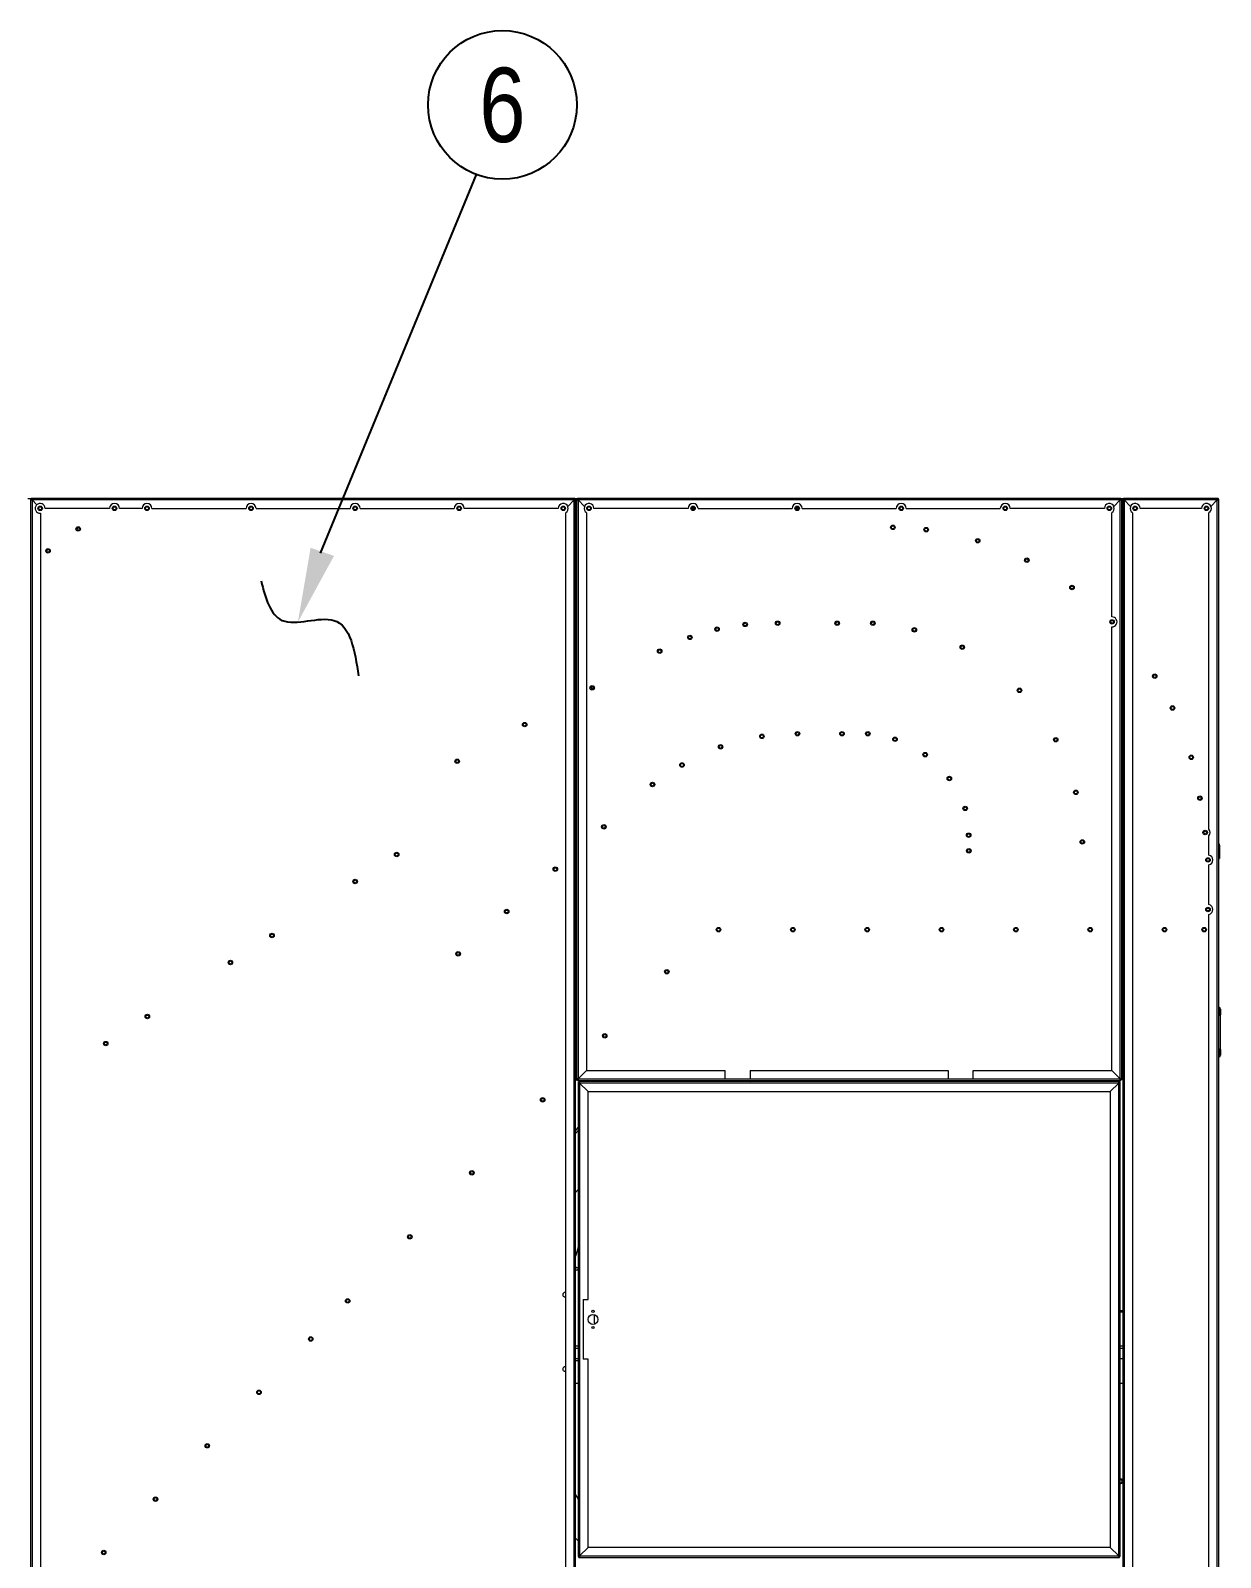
# Model space of a CAD drawing. Header units: millimetres. Extents: x 1416 to 30823, y 990 to 21785.
# Drawn here: x 14111 to 16513, y 9437 to 12517 of the extents above; entities that cross this region are included whole.
import ezdxf
from ezdxf.enums import TextEntityAlignment as Align

# ---------------------------------------------------------------- set-up
doc = ezdxf.new("R2010")
doc.units = ezdxf.units.MM
doc.layers.add('냉각탑_dim', color=1, linetype='Continuous')
doc.layers.add('냉각탑_text', color=3, linetype='Continuous')
doc.styles.get("Standard").update_dxf_attribs({"font": 'arial.ttf'})

# ---------------------------------------------------------------- blocks, each defined once
blk = doc.blocks.new('1')
at = {"color": 7, "lineweight": 20, "ltscale": 0.003944}
blk.add_line((14105.9, 11573), (14113, 11573), dxfattribs=at)
at = {"color": 7, "lineweight": 20, "ltscale": 0.000888889}
for p, q in [((14111.4, 11571.4), (14113, 11571.4)), ((14111.4, 11569.9), (14113, 11569.9)), ((14113, 11573), (14113, 11571.4)), ((14114.5, 11573), (14114.5, 11571.4)), ((15208.3, 11573), (15208.3, 11571.4)), ((15209.8, 11573), (15209.8, 11571.4)), ((15211.4, 11571.4), (15209.8, 11571.4)), ((15211.4, 11569.9), (15209.8, 11569.9)), ((15213.4, 11571.4), (15215, 11571.4)), ((15213.4, 11569.9), (15215, 11569.9)), ((15215, 11573), (15215, 11571.4)), ((15216.5, 11573), (15216.5, 11571.4)), ((16310.3, 11573), (16310.3, 11571.4)), ((16311.8, 11573), (16311.8, 11571.4)), ((16313.4, 11571.4), (16311.8, 11571.4)), ((16313.4, 11569.9), (16311.8, 11569.9)), ((16315.4, 11571.4), (16317, 11571.4)), ((16315.4, 11569.9), (16317, 11569.9)), ((16317, 11573), (16317, 11571.4)), ((16318.5, 11573), (16318.5, 11571.4)), ((16506.3, 11573), (16506.3, 11571.4)), ((16507.8, 11573), (16507.8, 11571.4)), ((16509.4, 11571.4), (16507.8, 11571.4)), ((16509.4, 11569.9), (16507.8, 11569.9)), ((16509.4, 10846.9), (16511, 10846.9)), ((15213.4, 10402.1), (15215, 10402.1)), ((15213.4, 10400.6), (15215, 10400.6)), ((15215, 10399), (15215, 10400.6)), ((15216.4, 10395.4), (15218, 10395.4)), ((15216.4, 10393.9), (15218, 10393.9)), ((15216.5, 10399), (15216.5, 10400.6)), ((15218, 10397), (15218, 10395.4)), ((15219.5, 10397), (15219.5, 10395.4)), ((16307.3, 10397), (16307.3, 10395.4)), ((16308.8, 10397), (16308.8, 10395.4)), ((16310.4, 10395.4), (16308.8, 10395.4)), ((16310.4, 10393.9), (16308.8, 10393.9)), ((16310.3, 10399), (16310.3, 10400.6)), ((16313.4, 10402.1), (16311.8, 10402.1)), ((16313.4, 10400.6), (16311.8, 10400.6)), ((16311.8, 10399), (16311.8, 10400.6)), ((15216.4, 9440.1), (15218, 9440.1)), ((15216.4, 9438.6), (15218, 9438.6)), ((15218, 9437), (15218, 9438.6)), ((15219.5, 9437), (15219.5, 9438.6)), ((16307.3, 9437), (16307.3, 9438.6)), ((16310.4, 9440.1), (16308.8, 9440.1)), ((16308.8, 9437), (16308.8, 9438.6)), ((16310.4, 9438.6), (16308.8, 9438.6))]:
    blk.add_line(p, q, dxfattribs=at)
at = {"color": 7, "lineweight": 20, "ltscale": 0.000833333}
for p, q in [((14111.4, 11571.4), (14111.4, 11569.9)), ((14114.5, 11573), (14113, 11573)), ((14113, 11569.9), (14113, 11571.4)), ((14113, 11571.4), (14114.5, 11571.4)), ((14114.5, 11569.9), (14113, 11569.9)), ((15209.8, 11573), (15208.3, 11573)), ((15208.3, 11569.9), (15208.3, 11571.4)), ((15208.3, 11571.4), (15209.8, 11571.4)), ((15208.3, 11569.9), (15209.8, 11569.9)), ((15209.8, 11571.4), (15209.8, 11569.9)), ((15211.4, 11569.9), (15211.4, 11571.4)), ((15213.4, 11571.4), (15213.4, 11569.9)), ((15216.5, 11573), (15215, 11573)), ((15215, 11571.4), (15216.5, 11571.4)), ((15215, 11569.9), (15215, 11571.4)), ((15216.5, 11569.9), (15215, 11569.9)), ((16311.8, 11573), (16310.3, 11573)), ((16310.3, 11569.9), (16310.3, 11571.4)), ((16310.3, 11571.4), (16311.8, 11571.4)), ((16310.3, 11569.9), (16311.8, 11569.9)), ((16310.3, 11569.9), (16311.8, 11569.9)), ((16311.8, 11571.4), (16311.8, 11569.9)), ((16313.4, 11569.9), (16313.4, 11571.4)), ((16315.4, 11571.4), (16315.4, 11569.9)), ((16318.5, 11573), (16317, 11573)), ((16317, 11569.9), (16317, 11571.4)), ((16317, 11571.4), (16318.5, 11571.4)), ((16318.5, 11569.9), (16317, 11569.9)), ((16317, 11569.9), (16318.5, 11569.9)), ((16507.8, 11573), (16506.3, 11573)), ((16506.3, 11569.9), (16506.3, 11571.4)), ((16506.3, 11571.4), (16507.8, 11571.4)), ((16506.3, 11569.9), (16507.8, 11569.9)), ((16507.8, 11571.4), (16507.8, 11569.9)), ((16509.4, 11569.9), (16509.4, 11571.4)), ((15213.4, 10402.1), (15213.4, 10400.6)), ((15215, 10400.6), (15215, 10402.1)), ((15216.5, 10400.6), (15215, 10400.6)), ((15215, 10399), (15216.5, 10399)), ((15216.4, 10395.4), (15216.4, 10393.9)), ((15219.5, 10397), (15218, 10397)), ((15218, 10395.4), (15219.5, 10395.4)), ((15218, 10393.9), (15218, 10395.4)), ((15219.5, 10393.9), (15218, 10393.9)), ((16308.8, 10397), (16307.3, 10397)), ((16307.3, 10395.4), (16308.8, 10395.4)), ((16307.3, 10393.9), (16307.3, 10395.4)), ((16307.3, 10393.9), (16308.8, 10393.9)), ((16308.8, 10395.4), (16308.8, 10393.9)), ((16310.3, 10402.1), (16310.3, 10400.6)), ((16311.8, 10400.6), (16310.3, 10400.6)), ((16310.3, 10399), (16311.8, 10399)), ((16310.4, 10393.9), (16310.4, 10395.4)), ((16311.8, 10402.1), (16311.8, 10400.6)), ((16313.4, 10400.6), (16313.4, 10402.1)), ((15216.4, 9440.1), (15216.4, 9438.6)), ((15218, 9438.6), (15218, 9440.1)), ((15219.5, 9438.6), (15218, 9438.6)), ((15218, 9437), (15219.5, 9437)), ((16307.3, 9440.1), (16307.3, 9438.6)), ((16308.8, 9438.6), (16307.3, 9438.6)), ((16307.3, 9437), (16308.8, 9437)), ((16308.8, 9440.1), (16308.8, 9438.6)), ((16310.4, 9438.6), (16310.4, 9440.1))]:
    blk.add_line(p, q, dxfattribs=at)
at = {"color": 7, "lineweight": 20}
for p, q in [((14111.4, 11569.9), (14111.4, 8728.1)), ((15208.3, 11573), (14114.5, 11573)), ((14114.5, 11569.9), (14114.5, 8728.1)), ((15208.3, 11569.9), (14114.5, 11569.9)), ((15208.3, 8728.1), (15208.3, 11569.9)), ((15211.4, 8728.1), (15211.4, 11569.9)), ((15213.4, 11569.9), (15213.4, 10402.1)), ((16310.3, 11573), (15216.5, 11573)), ((16310.3, 11569.9), (15216.5, 11569.9)), ((15216.5, 11569.9), (15216.5, 10402.1)), ((16310.3, 10402.1), (16310.3, 11569.9)), ((16313.4, 10402.1), (16313.4, 11569.9)), ((16315.4, 11569.9), (16315.4, 8728.1)), ((16318.5, 11569.9), (16318.5, 8728.1)), ((16506.3, 8728.1), (16506.3, 11569.9)), ((16509.4, 8728.1), (16509.4, 11569.9)), ((14131.4, 11543), (14131.4, 9259.9)), ((15191.4, 8745), (15191.4, 11544.3)), ((15233.4, 11544.3), (15233.4, 10419)), ((16335.4, 11544.3), (16335.4, 8745)), ((16489.4, 8745), (16489.4, 10734.1)), ((15216.4, 10393.9), (15216.4, 9440.1)), ((15216.5, 10399), (16310.3, 10399)), ((16307.3, 10397), (15219.5, 10397)), ((16307.3, 10393.9), (15219.5, 10393.9)), ((15219.5, 10393.9), (15219.5, 9440.1)), ((16307.3, 9440.1), (16307.3, 10393.9)), ((16310.4, 9440.1), (16310.4, 10393.9)), ((15236.4, 10377), (16290.4, 10377)), ((16290.4, 10377), (16290.4, 9457)), ((16290.4, 9457), (15236.4, 9457)), ((15219.5, 9440.1), (16307.3, 9440.1)), ((15219.5, 9437), (16307.3, 9437))]:
    blk.add_line(p, q, dxfattribs=at)
at = {"color": 7, "lineweight": 20, "ltscale": 0.000833349}
for p, q in [((14113, 11569.9), (14114.5, 11569.9)), ((15215, 11569.9), (15216.5, 11569.9))]:
    blk.add_line(p, q, dxfattribs=at)
at = {"color": 7, "lineweight": 20, "ltscale": 0.001722}
for p, q in [((14114.5, 11569.9), (14114.5, 11573)), ((15216.5, 11569.9), (15216.5, 11573)), ((16318.5, 11569.9), (16318.5, 11573)), ((15216.5, 10402.1), (15213.4, 10402.1)), ((15216.5, 10402.1), (15216.5, 10399)), ((15219.5, 10393.9), (15219.5, 10397)), ((16310.3, 10402.1), (16313.4, 10402.1)), ((15219.5, 9440.1), (15216.4, 9440.1)), ((15219.5, 9440.1), (15219.5, 9437)), ((16307.3, 9440.1), (16310.4, 9440.1))]:
    blk.add_line(p, q, dxfattribs=at)
at = {"color": 7, "lineweight": 20, "ltscale": 0.007529}
blk.add_line((14124.1, 11560.3), (14114.5, 11569.9), dxfattribs=at)
blk.add_line((14124.1, 11560.3), (14114.5, 11569.9), dxfattribs=at)
at = {"color": 7, "lineweight": 20, "ltscale": 0.072222}
blk.add_line((14270.9, 11553), (14140.9, 11553), dxfattribs=at)
at = {"color": 7, "lineweight": 20, "ltscale": 0.025278}
blk.add_line((14336.4, 11553), (14290.9, 11553), dxfattribs=at)
at = {"color": 7, "lineweight": 20, "ltscale": 0.105556}
for p, q in [((14356.4, 11553), (14546.4, 11553)), ((14566.4, 11553), (14756.4, 11553)), ((14776.4, 11553), (14966.4, 11553)), ((15176.4, 11553), (14986.4, 11553)), ((15438.4, 11553), (15248.4, 11553)), ((15458.4, 11553), (15648.4, 11553)), ((15668.4, 11553), (15858.4, 11553)), ((15878.4, 11553), (16068.4, 11553)), ((16278.4, 11553), (16088.4, 11553))]:
    blk.add_line(p, q, dxfattribs=at)
at = {"color": 7, "lineweight": 20, "ltscale": 0.010045}
for p, q in [((15195.5, 11557.1), (15208.3, 11569.9)), ((15195.5, 11557.1), (15208.3, 11569.9)), ((15229.3, 11557.1), (15216.5, 11569.9)), ((15229.3, 11557.1), (15216.5, 11569.9)), ((16297.5, 11557.1), (16310.3, 11569.9)), ((16297.5, 11557.1), (16310.3, 11569.9)), ((16331.3, 11557.1), (16318.5, 11569.9)), ((16331.3, 11557.1), (16318.5, 11569.9)), ((16493.5, 11557.1), (16506.3, 11569.9)), ((16493.5, 11557.1), (16506.3, 11569.9))]:
    blk.add_line(p, q, dxfattribs=at)
at = {"color": 7, "lineweight": 20, "ltscale": 0.000833318}
blk.add_line((15208.3, 11569.9), (15209.8, 11569.9), dxfattribs=at)
at = {"color": 7, "lineweight": 20, "ltscale": 0.002889}
for p, q in [((15209.8, 11573), (15215, 11573)), ((16311.8, 11573), (16317, 11573))]:
    blk.add_line(p, q, dxfattribs=at)
at = {"color": 7, "lineweight": 20, "ltscale": 0.001111}
for p, q in [((15211.4, 11569.9), (15213.4, 11569.9)), ((16313.4, 11569.9), (16315.4, 11569.9)), ((15213.4, 11536.1), (15211.4, 11536.1)), ((15213.4, 11533), (15211.4, 11533)), ((15211.4, 11528.4), (15213.4, 11528.4)), ((15211.4, 11527.9), (15213.4, 11527.9)), ((15211.4, 11526.3), (15213.4, 11526.3)), ((16315.4, 11536.1), (16313.4, 11536.1)), ((16315.4, 11533), (16313.4, 11533)), ((16313.4, 10774.2), (16315.4, 10774.2)), ((16313.4, 10727.3), (16315.4, 10727.3)), ((16315.4, 10725.8), (16313.4, 10725.8)), ((16315.4, 10724.2), (16313.4, 10724.2)), ((16315.4, 10724.2), (16313.4, 10724.2)), ((16315.4, 10721.1), (16313.4, 10721.1)), ((16315.4, 10685.3), (16313.4, 10685.3)), ((16315.4, 10682.2), (16313.4, 10682.2)), ((16315.4, 10568.2), (16313.4, 10568.2)), ((16313.4, 10556.3), (16315.4, 10556.3)), ((16313.4, 10554.8), (16315.4, 10554.8)), ((16313.4, 10553.2), (16315.4, 10553.2)), ((16315.4, 10551.6), (16313.4, 10551.6)), ((16313.4, 10546.6), (16315.4, 10546.6)), ((16315.4, 10545.4), (16313.4, 10545.4)), ((16512.7, 10531.6), (16510.7, 10531.6)), ((16512.7, 10530.8), (16510.7, 10530.8)), ((16315.4, 10445.4), (16313.4, 10445.4)), ((16510.7, 10461.6), (16512.7, 10461.6))]:
    blk.add_line(p, q, dxfattribs=at)
at = {"color": 7, "lineweight": 20, "ltscale": 0.00315}
for p, q in [((15445.5, 11554), (15451.2, 11554)), ((15655.5, 11554), (15661.2, 11554))]:
    blk.add_line(p, q, dxfattribs=at)
at = {"color": 7, "lineweight": 20, "ltscale": 0.003136}
for p, q in [((15445.6, 11552), (15451.2, 11552)), ((15655.6, 11552), (15661.2, 11552))]:
    blk.add_line(p, q, dxfattribs=at)
at = {"color": 7, "lineweight": 20, "ltscale": 0.001812}
for p, q in [((15446.7, 11550.5), (15450, 11550.5)), ((15656.7, 11550.5), (15660, 11550.5))]:
    blk.add_line(p, q, dxfattribs=at)
at = {"color": 7, "lineweight": 20, "ltscale": 0.002485}
blk.add_line((15866.4, 11550.8), (15866.4, 11555.2), dxfattribs=at)
at = {"color": 7, "lineweight": 20, "ltscale": 0.104333}
for p, q in [((16506.3, 11573), (16318.5, 11573)), ((16506.3, 11569.9), (16318.5, 11569.9))]:
    blk.add_line(p, q, dxfattribs=at)
at = {"color": 7, "lineweight": 20, "ltscale": 0.068889}
blk.add_line((16474.4, 11553), (16350.4, 11553), dxfattribs=at)
at = {"color": 7, "lineweight": 20, "ltscale": 0.11685}
blk.add_line((16293.4, 11334), (16293.4, 11544.3), dxfattribs=at)
at = {"color": 7, "lineweight": 20, "ltscale": 0.354778}
blk.add_line((16489.4, 10905.7), (16489.4, 11544.3), dxfattribs=at)
at = {"color": 7, "lineweight": 20, "ltscale": 0.00282}
for p, q in [((14208.6, 11514.3), (14204.5, 11511.3)), ((14147.9, 11470.2), (14143.8, 11467.2))]:
    blk.add_line(p, q, dxfattribs=at)
at = {"color": 7, "lineweight": 20, "ltscale": 0.497241}
blk.add_line((16293.4, 10419), (16293.4, 11314), dxfattribs=at)
at = {"color": 7, "lineweight": 20, "ltscale": 0.001525}
for p, q in [((16315.4, 11331.2), (16313.4, 11333.1)), ((16315.4, 11327), (16313.4, 11328.9)), ((16315.4, 11276.3), (16313.4, 11278.2))]:
    blk.add_line(p, q, dxfattribs=at)
at = {"color": 7, "lineweight": 20, "ltscale": 0.001265}
for p, q in [((15211.4, 11195.5), (15213.4, 11196.5)), ((15211.4, 11191.9), (15213.4, 11193)), ((15211.4, 11149.9), (15213.4, 11151))]:
    blk.add_line(p, q, dxfattribs=at)
at = {"color": 7, "lineweight": 20, "ltscale": 0.003257}
blk.add_line((15244.2, 11193.8), (15244.2, 11187.9), dxfattribs=at)
at = {"color": 7, "lineweight": 20, "ltscale": 0.001473}
for p, q in [((15213.4, 10889.2), (15211.4, 10887.5)), ((15213.4, 10885.1), (15211.4, 10883.3)), ((15213.4, 10836.2), (15211.4, 10834.4))]:
    blk.add_line(p, q, dxfattribs=at)
at = {"color": 7, "lineweight": 20, "ltscale": 0.021651}
blk.add_line((16489.4, 10853.7), (16489.4, 10892.6), dxfattribs=at)
at = {"color": 7, "lineweight": 20, "ltscale": 0.014944}
blk.add_line((16511, 10873.8), (16511, 10846.9), dxfattribs=at)
at = {"color": 7, "lineweight": 20, "ltscale": 0.044669}
blk.add_line((16489.4, 10753.7), (16489.4, 10834.1), dxfattribs=at)
at = {"color": 7, "lineweight": 20, "ltscale": 0.006389}
for p, q in [((16510.7, 10543.1), (16510.7, 10531.6)), ((16512.7, 10543.1), (16512.7, 10531.6)), ((16510.7, 10461.6), (16510.7, 10450.1)), ((16512.7, 10461.6), (16512.7, 10450.1))]:
    blk.add_line(p, q, dxfattribs=at)
at = {"color": 7, "lineweight": 20, "ltscale": 0.000722222}
blk.add_line((16509.4, 10530.8), (16510.7, 10530.8), dxfattribs=at)
at = {"color": 7, "lineweight": 20, "ltscale": 0.001833}
for p, q in [((16512.7, 10530.8), (16509.4, 10530.8)), ((16512.7, 10462.4), (16509.4, 10462.4))]:
    blk.add_line(p, q, dxfattribs=at)
at = {"color": 7, "lineweight": 20, "ltscale": 0.002333}
for p, q in [((16512.7, 10526.6), (16512.7, 10530.8)), ((16512.7, 10462.4), (16512.7, 10466.6))]:
    blk.add_line(p, q, dxfattribs=at)
at = {"color": 7, "lineweight": 20, "ltscale": 0.038}
blk.add_line((16512.7, 10462.4), (16512.7, 10530.8), dxfattribs=at)
at = {"color": 7, "lineweight": 20, "ltscale": 0.005556}
for p, q in [((16512.7, 10516.6), (16512.7, 10526.6)), ((16512.7, 10506.6), (16512.7, 10516.6)), ((16512.7, 10496.6), (16512.7, 10506.6)), ((16512.7, 10486.6), (16512.7, 10496.6)), ((16512.7, 10476.6), (16512.7, 10486.6)), ((16512.7, 10466.6), (16512.7, 10476.6)), ((15226.4, 9957), (15236.4, 9957)), ((15236.4, 9837), (15226.4, 9837)), ((15211.4, 9563.5), (15216.4, 9554.9)), ((15211.4, 9563.5), (15216.4, 9554.9))]:
    blk.add_line(p, q, dxfattribs=at)
at = {"color": 7, "lineweight": 20, "ltscale": 0.001596}
for p, q in [((15213.4, 10460.9), (15211.4, 10458.8)), ((15213.4, 10455.8), (15211.4, 10453.8)), ((15213.4, 10405.6), (15211.4, 10403.5))]:
    blk.add_line(p, q, dxfattribs=at)
at = {"color": 7, "lineweight": 20, "ltscale": 0.013278}
for p, q in [((15233.4, 10419), (15216.5, 10402.1)), ((15216.5, 10402.1), (15233.4, 10419)), ((16293.4, 10419), (16310.3, 10402.1)), ((16310.3, 10402.1), (16293.4, 10419)), ((15219.5, 10393.9), (15236.4, 10377)), ((15236.4, 10377), (15219.5, 10393.9)), ((16290.4, 10377), (16307.3, 10393.9)), ((16307.3, 10393.9), (16290.4, 10377)), ((15236.4, 9457), (15219.5, 9440.1)), ((15219.5, 9440.1), (15236.4, 9457)), ((16307.3, 9440.1), (16290.4, 9457)), ((16290.4, 9457), (16307.3, 9440.1))]:
    blk.add_line(p, q, dxfattribs=at)
at = {"color": 7, "lineweight": 20, "ltscale": 0.155556}
for p, q in [((15233.4, 10419), (15513.4, 10419)), ((16013.4, 10419), (16293.4, 10419))]:
    blk.add_line(p, q, dxfattribs=at)
at = {"color": 7, "lineweight": 20, "ltscale": 0.009389}
for p, q in [((15513.4, 10402.1), (15513.4, 10419)), ((15563.4, 10419), (15563.4, 10402.1)), ((15963.4, 10419), (15963.4, 10402.1)), ((16013.4, 10402.1), (16013.4, 10419))]:
    blk.add_line(p, q, dxfattribs=at)
at = {"color": 7, "lineweight": 20, "ltscale": 0.222222}
for p, q in [((15563.4, 10419), (15963.4, 10419)), ((15563.4, 10402.1), (15963.4, 10402.1))]:
    blk.add_line(p, q, dxfattribs=at)
at = {"color": 7, "lineweight": 20, "ltscale": 0.001632}
blk.add_line((15213.4, 10400.6), (15211.4, 10398.5), dxfattribs=at)
at = {"color": 7, "lineweight": 20, "ltscale": 0.164944}
for p, q in [((15216.5, 10402.1), (15513.4, 10402.1)), ((16013.4, 10402.1), (16310.3, 10402.1))]:
    blk.add_line(p, q, dxfattribs=at)
at = {"color": 7, "lineweight": 20, "ltscale": 0.00139}
for p, q in [((15286.1, 10397), (15287.6, 10399)), ((15290.4, 10397), (15291.9, 10399)), ((15379.9, 10397), (15381.4, 10399)), ((15379.9, 10397), (15381.4, 10399))]:
    blk.add_line(p, q, dxfattribs=at)
at = {"color": 7, "lineweight": 20, "ltscale": 0.027778}
for p, q in [((15513.4, 10402.1), (15563.4, 10402.1)), ((15513.4, 10402.1), (15563.4, 10402.1)), ((15963.4, 10402.1), (16013.4, 10402.1)), ((15963.4, 10402.1), (16013.4, 10402.1))]:
    blk.add_line(p, q, dxfattribs=at)
at = {"color": 7, "lineweight": 20, "ltscale": 0.233333}
blk.add_line((15236.4, 9957), (15236.4, 10377), dxfattribs=at)
at = {"color": 7, "lineweight": 20, "ltscale": 0.004623}
for p, q in [((15211.4, 10297.7), (15216.4, 10304.3)), ((15211.4, 10291.8), (15216.4, 10298.5)), ((15211.4, 10172.8), (15216.4, 10179.5)), ((15211.4, 10172.8), (15216.4, 10179.5))]:
    blk.add_line(p, q, dxfattribs=at)
at = {"color": 7, "lineweight": 20, "ltscale": 0.066667}
blk.add_line((15226.4, 9957), (15226.4, 9837), dxfattribs=at)
at = {"color": 7, "lineweight": 20, "ltscale": 0.002778}
for p, q in [((16310.4, 9934.8), (16315.4, 9934.8)), ((16315.4, 9933.2), (16310.4, 9933.2)), ((16310.4, 9933.2), (16315.4, 9933.2)), ((16315.4, 9931.6), (16310.4, 9931.6)), ((15216.4, 9863.1), (15211.4, 9863.1)), ((15216.4, 9858.4), (15211.4, 9858.4)), ((16315.4, 9863.1), (16310.4, 9863.1)), ((16315.4, 9858.4), (16310.4, 9858.4)), ((15211.4, 9838.1), (15216.4, 9838.1)), ((16310.4, 9838.1), (16315.4, 9838.1)), ((15216.4, 9788.1), (15211.4, 9788.1)), ((16315.4, 9788.1), (16310.4, 9788.1))]:
    blk.add_line(p, q, dxfattribs=at)
at = {"color": 7, "lineweight": 20, "ltscale": 0.211111}
blk.add_line((15236.4, 9457), (15236.4, 9837), dxfattribs=at)
at = {"color": 7, "lineweight": 20, "ltscale": 0.003928}
blk.add_line((15216.4, 9470.8), (15211.4, 9475.8), dxfattribs=at)
at = {"color": 7, "lineweight": 20}
for centre, radius in [((14130.9, 11553), 4.5), ((14130.9, 11553), 3), ((14280.9, 11553), 4.5), ((14280.9, 11553), 3), ((14346.4, 11553), 4.5), ((14346.4, 11553), 3), ((14556.4, 11553), 4.5), ((14556.4, 11553), 3), ((14766.4, 11553), 4.5), ((14766.4, 11553), 3), ((14976.4, 11553), 4.5), ((14976.4, 11553), 3), ((15186.4, 11553), 4.5), ((15186.4, 11553), 3), ((15238.4, 11553), 4.5), ((15238.4, 11553), 3), ((15448.4, 11553), 4.5), ((15448.4, 11553), 3), ((15658.4, 11553), 4.5), ((15658.4, 11553), 3), ((15868.4, 11553), 4.5), ((15868.4, 11553), 3), ((16078.4, 11553), 4.5), ((16078.4, 11553), 3), ((16288.4, 11553), 4.5), ((16288.4, 11553), 3), ((16340.4, 11553), 4.5), ((16340.4, 11553), 3), ((16484.4, 11553), 4.5), ((16484.4, 11553), 3), ((15851.6, 11514.8), 4.5), ((14207.5, 11511.5), 4.5), ((14207.5, 11511.5), 3), ((15851.6, 11514.8), 3), ((15918.8, 11510), 4.5), ((15918.8, 11510), 3), ((16022.9, 11487.7), 4.5), ((16022.9, 11487.7), 3), ((14146.8, 11467.4), 4.5), ((14146.8, 11467.4), 3), ((16121.9, 11448.4), 4.5), ((16121.9, 11448.4), 3), ((16213.1, 11393.4), 4.5), ((16213.1, 11393.4), 3), ((15496.8, 11309.3), 4.5), ((15496.8, 11309.3), 3), ((15553.4, 11318.9), 4.5), ((15553.4, 11318.9), 3), ((15619.2, 11321.3), 4.5), ((15619.2, 11321.3), 3), ((15739.2, 11321.3), 4.5), ((15739.2, 11321.3), 3), ((15811.2, 11321.3), 4.5), ((15811.2, 11321.3), 3), ((15894.9, 11308.1), 4.5), ((15894.9, 11308.1), 3), ((16293.9, 11324), 4.5), ((16293.9, 11324), 3), ((15442, 11292.7), 4.5), ((15442, 11292.7), 3), ((15991.6, 11272.9), 4.5), ((15991.6, 11272.9), 3), ((15381, 11264.9), 4.5), ((15381, 11264.9), 3), ((16380, 11214.6), 4.5), ((16380, 11214.6), 3), ((15244.8, 11190.9), 4.5), ((15244.8, 11190.9), 3), ((16107.1, 11186), 4.5), ((16107.1, 11186), 3), ((16415.9, 11150.3), 4.5), ((16415.9, 11150.3), 3), ((15108.6, 11116.9), 4.5), ((15108.6, 11116.9), 3), ((15587.3, 11093.2), 4.5), ((15587.3, 11093.2), 3), ((15659, 11098.4), 4.5), ((15659, 11098.4), 3), ((15749, 11098.4), 4.5), ((15749, 11098.4), 3), ((15801, 11098.4), 4.5), ((15801, 11098.4), 3), ((15855.8, 11087.3), 4.5), ((15855.8, 11087.3), 3), ((16180.3, 11086.3), 4.5), ((16180.3, 11086.3), 3), ((15503.9, 11071.9), 4.5), ((15503.9, 11071.9), 3), ((15916.8, 11056.2), 4.5), ((15916.8, 11056.2), 3), ((14972.4, 11042.9), 4.5), ((14972.4, 11042.9), 3), ((15426, 11035.4), 4.5), ((15426, 11035.4), 3), ((16453.7, 11050.8), 4.5), ((16453.7, 11050.8), 3), ((15366.4, 10996), 4.5), ((15366.4, 10996), 3), ((15965.6, 11008.1), 4.5), ((15965.6, 11008.1), 3), ((16220.9, 10980.3), 4.5), ((16220.9, 10980.3), 3), ((16471.2, 10968.4), 4.5), ((16471.2, 10968.4), 3), ((15997.5, 10947.8), 4.5), ((15997.5, 10947.8), 3), ((15268.4, 10910.6), 4.5), ((15268.4, 10910.6), 3), ((16481.8, 10899.2), 4.5), ((16004.5, 10893.7), 4.5), ((16004.5, 10893.7), 3), ((16233.8, 10880.2), 4.5), ((16233.8, 10880.2), 3), ((16481.8, 10899.2), 3), ((14850.3, 10854.8), 4.5), ((14850.3, 10854.8), 3), ((16004.8, 10862.2), 4.5), ((16004.8, 10862.2), 3), ((16487.4, 10843.9), 4.5), ((16487.4, 10843.9), 3), ((15170.4, 10825.2), 4.5), ((15170.4, 10825.2), 3), ((14766.4, 10800.3), 4.5), ((14766.4, 10800.3), 3), ((15072.3, 10739.9), 4.5), ((15072.3, 10739.9), 3), ((16487.4, 10743.9), 4.5), ((16487.4, 10743.9), 3), ((14598.7, 10691.4), 4.5), ((14598.7, 10691.4), 3), ((15499.8, 10703.2), 4.5), ((15499.8, 10703.2), 3), ((15649.8, 10703.2), 4.5), ((15649.8, 10703.2), 3), ((15799.8, 10703.2), 4.5), ((15799.8, 10703.2), 3), ((15949.8, 10703.2), 4.5), ((15949.8, 10703.2), 3), ((16099.8, 10703.2), 4.5), ((16099.8, 10703.2), 3), ((16249.8, 10703.2), 4.5), ((16249.8, 10703.2), 3), ((16399.8, 10703.2), 4.5), ((16399.8, 10703.2), 3), ((16479.8, 10703.2), 4.5), ((16479.8, 10703.2), 3), ((14974.3, 10654.5), 4.5), ((14974.3, 10654.5), 3), ((14514.8, 10636.9), 4.5), ((14514.8, 10636.9), 3), ((15395.4, 10618.4), 4.5), ((15395.4, 10618.4), 3), ((14347.1, 10528), 4.5), ((14347.1, 10528), 3), ((14263.2, 10473.5), 4.5), ((14263.2, 10473.5), 3), ((15270.1, 10489.2), 4.5), ((15270.1, 10489.2), 3), ((15144.8, 10360), 4.5), ((15144.8, 10360), 3), ((15002, 10212.8), 4.5), ((15002, 10212.8), 3), ((14876.7, 10083.6), 4.5), ((14876.7, 10083.6), 3), ((14751.4, 9954.4), 4.5), ((14751.4, 9954.4), 3), ((15246.4, 9917), 10), ((15246.4, 9933.2), 2.25), ((15246.4, 9900.8), 2.25), ((14676.9, 9877.6), 4.5), ((14676.9, 9877.6), 3), ((14572.5, 9770), 4.5), ((14572.5, 9770), 3), ((14468, 9662.3), 4.5), ((14468, 9662.3), 3), ((14363.6, 9554.6), 4.5), ((14363.6, 9554.6), 3), ((14259.1, 9446.9), 4.5), ((14259.1, 9446.9), 3)]:
    blk.add_circle(centre, radius, dxfattribs=at)
for centre, radius, start, end in [((14130.9, 11553), 10, 0, 272.8656), ((14280.9, 11553), 10, 0, 180), ((14300.3, 11569.9), 3.1, 89.7397, 90), ((14310.5, 11569.9), 3.1, 90, 90.2603), ((14346.4, 11553), 10, 360, 180), ((14556.4, 11553), 10, 360, 180), ((14766.4, 11553), 10, 360, 180), ((14976.4, 11553), 10, 0, 180), ((15186.4, 11553), 10, 300, 180), ((15238.4, 11553), 10, 0, 239.9997), ((15404.3, 11569.9), 3.1, 89.7397, 90), ((15412.5, 11569.9), 3.1, 90, 90.2603), ((15448.4, 11553), 10, 0, 180), ((15658.4, 11553), 10, 360, 180), ((15868.4, 11553), 10, 360, 180), ((16078.4, 11553), 10, 360, 180), ((16288.4, 11553), 10, 300.0003, 180), ((16340.4, 11553), 10, 0, 240), ((16484.4, 11553), 10, 300, 180), ((16506.3, 11569.9), 3.1, 89.7307, 90), ((16506.3, 11569.9), 1.5, 360, 89.6129), ((16506.3, 11569.9), 3.1, 28.9378, 61.0622), ((16506.3, 11569.9), 3.1, 360, 0.2618), ((16293.9, 11324), 10, 267.1352, 92.8648), ((15843.9, 10874.1), 660.3, 44.432, 44.6794), ((16481.8, 10899.2), 10, 319.1416, 40.8584), ((16507.9, 10873.8), 3.1, 0, 61.0615), ((16487.4, 10843.9), 10, 281.5372, 78.4628), ((16487.4, 10743.9), 10, 281.5372, 78.4628), ((16506.3, 10682.2), 3.1, 359.7467, 0), ((16509.2, 10543.1), 3.5, 0, 86.7271), ((16509.2, 10543.1), 1.5, 0, 82.3445), ((16509.2, 10450.1), 1.5, 277.6555, 0), ((16509.2, 10450.1), 3.5, 273.2729, 0), ((15565.1, 10399.8), 4.5, 190.7006, 219.059), ((15565.1, 10399.8), 3, 196.1717, 250.9411), ((15565.1, 10399.8), 3, 289.0589, 343.8283), ((15565.1, 10399.8), 4.5, 320.941, 349.2994), ((15680.9, 10395.6), 4.5, 131.1148, 162.0041), ((15680.9, 10395.6), 3, 27.6081, 152.3919), ((15680.9, 10395.6), 4.5, 17.9959, 48.8852), ((15655.7, 9933.2), 458, 163.571, 165.9508), ((15213.9, 10019.1), 2.5, 13.3914, 346.6086), ((15189.8, 9967), 4.5, 69.1729, 290.8271), ((15655.7, 9933.2), 407.2, 179.8866, 180.1134), ((15655.7, 9933.2), 407.2, 180.9054, 183.6278), ((15214.7, 9843.9), 10, 250.5261, 279.5915), ((15189.8, 9817), 4.5, 69.1729, 290.8271), ((16311.3, 9590.6), 4.5, 25.0674, 101.8471), ((16311.3, 9590.6), 3, 252.0641, 107.9358), ((16311.3, 9590.6), 4.5, 258.1529, 334.9326)]:
    blk.add_arc(centre, radius, start, end, dxfattribs=at)
at = {"layer": '냉각탑_dim', "lineweight": -3}
blk.add_spline([(14576.6, 11406.7), (14618.9, 11327.1), (14723.5, 11327.1), (14773.3, 11215.1)], degree=3, dxfattribs=at)
blk.add_solid([(14723.8, 11457.1), (14650.9, 11323.6), (14676.6, 11473.5)], dxfattribs=at)

msp = doc.modelspace()

# ---------------------------------------------------------------- linework, layer by layer
at = {"layer": '냉각탑_dim', "linetype": 'ByBlock', "lineweight": -3}
msp.add_lwpolyline([(14696.5, 11462.4), (15011.5, 12226.1)], dxfattribs=at)
msp.add_circle((15063.6, 12366.8), 150, dxfattribs=at)

# ---------------------------------------------------------------- block references
msp.add_blockref('1', (0, 0))

# ---------------------------------------------------------------- texts
at = {"layer": '냉각탑_text', "width": 0.8}
msp.add_text('6', height=150, dxfattribs=at).set_placement((15063.6, 12366.8), align=Align.MIDDLE_CENTER)

doc.saveas('drawing.dxf')
